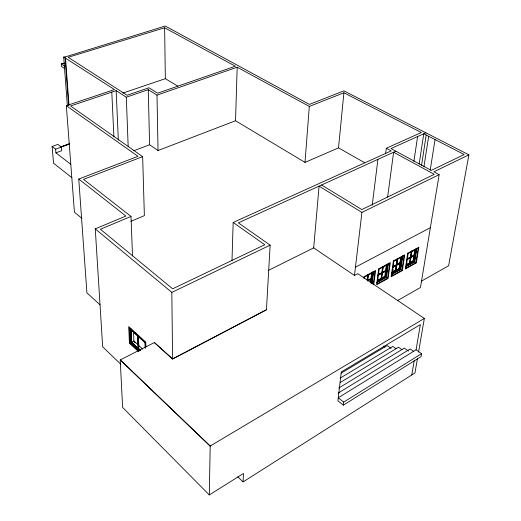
<?xml version="1.0" encoding="UTF-8"?>
<svg xmlns="http://www.w3.org/2000/svg" width="521" height="521" viewBox="0 0 521 521"><rect width="100%" height="100%" fill="white"/><g stroke="black" fill="none" stroke-linecap="round" stroke-linejoin="round"><path stroke-width="0.78" d="M209.299 494.95L210.191 446.048L120.214 359.881L122.604 407.389L209.299 494.95L243.463 473.485L243.079 481.892L414.963 372.938L417.445 358.513M364.667 162.702L338.52 147.866L305.006 162.383L235.538 120.755L237.179 67.216L156.997 95.128L148.257 89.684L126.297 97.212L116.15 90.641L70.563 105.971L142.65 156.652L144.369 215.648L130.94 221.327M231.995 260.435L233.174 222.46L391.167 150.901L386.308 148.257L385.586 153.858M395.862 151.214L238.357 222.845L270.139 245.15L266.446 309.8L172.575 359.015L154.372 342.544L120.214 359.946L210.191 446.113M305.006 162.383L309.305 106.414L343.906 92.771L421.326 132.529L386.308 148.257M268.758 270.23L313.688 247.879L319.08 186.134L361.913 212.418L439.157 174.652L420.447 287.514L397.191 300.767M338.52 147.866L343.906 92.771M313.688 247.879L354.488 275.446L361.913 212.418M343.339 405.136L343.704 402.101L421.567 353.661L416.077 349.793L420.362 324.596L341.275 371.961L337.914 400.786L343.339 405.136L421.053 356.625L421.567 353.661M372.202 205.411L377.92 159.374M364.055 278.768L364.251 277.218L374.925 271.474L373.192 284.583M367.149 279.888L367.715 275.414M367.259 280.767L368.015 274.808M367.539 279.673L368.204 274.456M368.412 274.593L367.65 280.552L372.359 278.006L373.134 272.053M370.431 282.669L371.675 273.095M370.737 282.936L372.04 272.919M371.421 283.463L372.092 278.312L368.06 280.5M372.925 271.916L372.15 277.869L367.448 280.415M371.72 282.864L372.3 278.448L367.598 281.001M371.76 283.619L373.27 272.06M371.968 283.756L373.583 271.421M373.7 284.87L375.602 270.484L363.736 276.859M387.604 197.153L393.615 152.236L434.26 174.32L361.828 209.585L321.587 184.988M382.655 266.687L381.847 272.613L378.533 274.411M382.863 266.824L382.049 272.75L378.077 274.906M382.942 267.221L382.232 272.405L386.829 269.911L387.559 264.733M383.248 266.615L382.434 272.542L387.038 270.047L387.865 264.127M386.354 265.196L384.804 276.306L377.373 280.363M377.556 280.643L385.143 276.501L386.745 265.007M377.197 282.076L386.165 277.172L387.995 264.14M376.716 282.59L386.367 277.309L388.308 263.502M387.598 278.116L389.662 263.541L379.223 269.155L377.25 283.789L387.598 278.116L386.367 277.309M397.178 258.878L396.312 264.772L393.075 266.531M397.38 259.009L396.52 264.902L392.632 267.012M397.556 258.676L396.689 264.57L401.19 262.128L402.069 256.247M397.757 258.807L396.898 264.701L401.398 262.258L402.277 256.378M413.915 161.386L417.588 136.561M392.046 272.353L399.073 268.517L400.714 257.465M392.007 272.75L399.431 268.693L401.105 257.433M391.681 274.15L400.454 269.35L402.381 256.475M391.212 274.658L400.656 269.487L402.707 255.804M401.886 270.275L404.075 255.778L393.863 261.275L391.766 275.83L401.886 270.275L400.656 269.487M419.164 164.122L423.762 133.78L464.152 154.522L431.277 170.387L390.978 148.563L425.885 132.816M421.548 165.417L426.204 135.037M423.944 166.713L428.659 136.294M411.375 251.239L410.47 257.1L407.298 258.82M411.583 251.369L410.672 257.231L406.868 259.295M411.746 251.044L410.835 256.899L415.237 254.515L416.051 249.396M411.955 251.168L411.043 257.029L415.445 254.645L416.37 248.791M406.159 264.648L413.036 260.891L414.762 249.904M415.302 249.058L413.407 261.06L406.334 264.922M405.944 266.348L414.436 261.705L416.338 249.696M406.152 266.478L414.638 261.835L416.67 249.025M430.196 170.1L435.061 139.582M415.875 262.61L418.174 248.191L408.184 253.564L405.97 268.041L415.875 262.61L414.638 261.835M411.779 374.957L414.306 360.187M418.552 352.098L424.355 318.435L357.764 273.694L354.488 275.446M67.326 105.229L63.686 57.043L66.441 56.548L165.274 26.05L309.422 104.402L343.899 90.856L468.9 154.835L448.607 265.775L421.261 281.236M416.077 349.793L338.266 397.757L343.704 402.101M338.142 393.127L410.183 348.972L413.765 351.499M338.683 388.086L404.303 348.087L408.497 351.063M340.122 382.603L398.506 347.214L402.056 349.747M340.167 378.155L392.841 346.4L396.097 348.725M341.17 373.153L387.194 345.547L391.102 348.354M210.191 446.048L424.355 318.435M377.582 281.464L380.884 279.66L381.782 273.056L377.81 275.212M392.066 273.545L395.289 271.78L396.247 265.215L392.365 267.319M406.23 265.795L409.382 264.069L410.398 257.537L407.233 259.256M377.79 281.601L381.085 279.797L381.991 273.193L378.018 275.349M391.623 274.026L395.491 271.91L396.455 265.345L392.567 267.455M406.432 265.925L409.591 264.199L410.607 257.667L407.435 259.386M355.465 267.169L430.366 227.67M266.446 309.741L172.575 358.956L154.372 342.544M130.432 328.946L130.999 342.486L138.045 349.011L138.54 348.757L131.494 342.238L130.934 328.699M139.498 350.359L138.397 349.337L138.892 349.083L138.436 336.299M138.983 351.03L130.172 342.87L130.667 342.623L130.061 328.158M130.999 342.486L133.877 340.995L133.493 331.415M138.052 335.172L137.544 335.426L138.045 349.011M468.9 154.835L433.889 171.806L439.157 174.652M172.575 359.015L171.839 292.385L270.139 245.15M132.503 255.896L130.999 216.43L100.429 229.26L172.646 288.816L264.772 244.746L233.174 222.46M120.807 364.264L102.67 346.817L95.258 228.869L125.913 216.052L78.762 179.035L138.013 156.333L66.33 105.704L114.483 89.56L63.686 57.043M148.257 89.684L149.599 144.753L158.045 150.53L235.538 120.755M142.65 156.652L83.549 179.367L130.999 216.43M133.715 150.764L149.599 144.753M52.1 146.46L55.617 149.169L55.923 152.822L61.699 150.732L61.406 147.085L57.877 144.395L52.1 146.46L53.559 163.197L71.813 177.622M60.742 146.935L69.781 143.692M60.599 147.111L69.567 143.894M60.456 147.215L69.547 143.946M55.617 149.169L61.406 147.085M122.936 93.07L165.333 78.678L177.778 86.141M64.357 63.002L61.257 63.959L61.452 66.454L64.591 68.531M164.636 27.789L68.192 57.303L127.059 95.258L148.934 87.789L157.648 93.194L235.362 66.226L164.636 27.789L165.333 78.678M64.285 63.295L61.257 63.959L65.027 66.447M237.179 67.216L309.305 106.414M413.036 260.891L414.436 261.705M399.431 268.693L400.454 269.35M399.073 268.517L399.887 269.044M392.665 269.526L395.4 271.298M385.143 276.501L386.165 277.172M383.573 346.113L384.856 347.038M55.923 152.822L70.804 164.349M95.258 228.869L171.839 292.385M81.895 218.358L74.444 212.177L66.33 105.704M134.809 332.483L135.994 333.564M144.91 342.486L129.638 328.575L130.243 342.838L138.964 350.926M100.045 304.831L86.916 292.815L78.762 179.035M133.877 340.995L142.676 349.103M133.383 341.203L135.134 342.811M140.279 350.268L131.546 342.186L131.018 329.513M138.892 349.083L140.553 350.613M134.776 345.618L131.233 342.343L131.018 337.53M135.955 346.712L137.726 348.354M138.84 349.376L140.012 350.457M130.667 342.623L139.478 350.783M138.703 351.121L129.918 342.974L129.273 327.794L145.255 342.349L145.431 347.982M138.15 351.271L129.429 343.176L128.72 326.615L145.776 342.141L145.926 346.908M237.817 476.826L243.079 481.892M65.503 57.838L69.013 105.249M65.099 57.955L68.622 105.379M111.794 92.1L113.904 136.795M116.15 90.641L118.345 140.116M130.172 342.87L129.56 328.406L144.981 342.46L145.157 348.119M130.706 329.669L130.771 331.252M126.297 97.212L128.173 146.329M138.312 342.369L138.514 347.963M137.902 335.745L138.397 349.337M156.997 95.128L158.045 150.53M378.728 268.797L376.585 284.766L388.073 278.455L390.333 262.558L378.728 268.797M382.167 272.848L381.261 279.451L385.846 276.944L386.771 270.353L382.167 272.848M382.375 272.984L381.47 279.582L386.048 277.074L386.973 270.49L382.375 272.984M393.388 260.917L391.108 276.794L402.349 270.62L404.739 254.815L393.388 260.917M396.624 265.007L395.66 271.571L400.148 269.123L401.124 262.571L396.624 265.007M396.833 265.143L395.869 271.708L400.349 269.253L401.333 262.701L396.833 265.143M407.728 253.199L405.312 268.992L416.312 262.955L418.832 247.234L407.728 253.199M410.769 257.341L409.753 263.867L414.136 261.47L415.172 254.951L410.769 257.341M410.971 257.472L409.955 263.997L414.345 261.601L415.374 255.082L410.971 257.472"/></g></svg>
